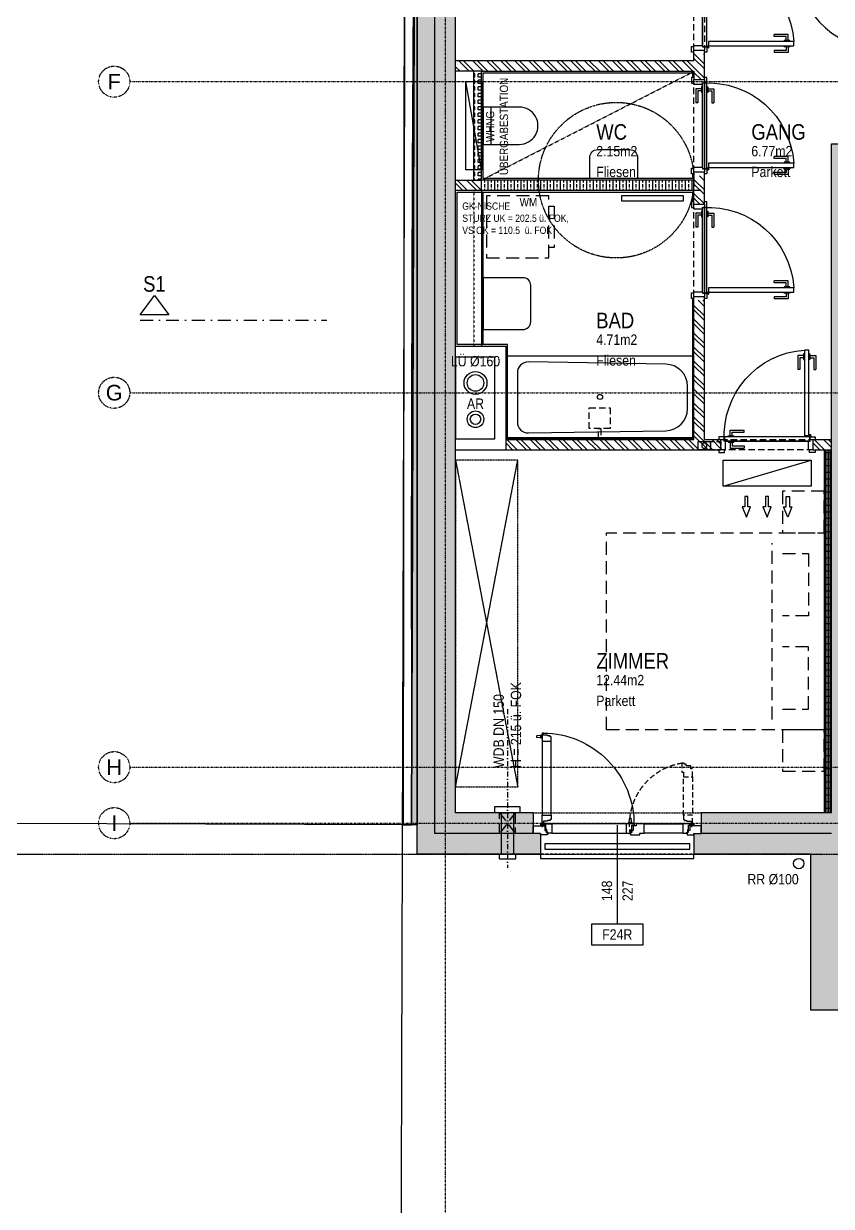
# Model space of a CAD drawing. Header units: millimetres. Extents: x -1798295 to -1733564, y -52013 to 52701.
# Drawn here: x -1769729 to -1761938, y -20586 to -9183 of the extents above; entities that cross this region are included whole.
import ezdxf
from ezdxf.enums import TextEntityAlignment as Align

# ---------------------------------------------------------------- set-up
doc = ezdxf.new("R2010")
doc.units = ezdxf.units.MM
for name, pattern in [('DASHDOT', [1, 0.5, -0.25, 0, -0.25]), ('HIDDEN', [0.375, 0.25, -0.125]), ('HIDDEN2', [0.1875, 0.125, -0.0625]), ('STRICHLINIE', [0.75, 0.5, -0.25]), ('STRICHPUNKT', [1, 0.5, -0.25, 0, -0.25]), ('STRICHPUNKTX2', [2, 1, -0.5, 0, -0.5])]:
    doc.linetypes.add(name, pattern=pattern)
for name, color, linetype in [('00_HLP---------M0', 6, 'Continuous'), ('00_HLP-G00-L03-M0', 6, 'Continuous'), ('01-ANS-G00-L03-M0', 8, 'Continuous'), ('01-BFL-G00-L03-M0', 10, 'Continuous'), ('01-SCH-G00-L03-M0', 8, 'STRICHPUNKTX2'), ('01-TXT---------M0', 1, 'Continuous'), ('01-TXT---------PP', 1, 'Continuous'), ('01-TXT-G00-L03-M0', 1, 'Continuous'), ('02-ANS-G00-L03-M0', 8, 'Continuous'), ('02-AXO-G00-L03-M0', 8, 'STRICHPUNKT'), ('02-DIM-G00-L03-ACHSEN', 8, 'Continuous'), ('02-FIL-G00-L03-LILA', 223, 'Continuous'), ('02-FIL-G00-L03-ORANGE', 40, 'Continuous'), ('02-FIL-G00-L03-STB', 8, 'Continuous'), ('02-FLI-G00-L03-M0', 141, 'Continuous'), ('02-HID---------M0', 8, 'HIDDEN2'), ('02-HID-G00-L03-M0', 8, 'HIDDEN2'), ('02-TWA---------M0', 4, 'Continuous'), ('02-TWA-G00-L03-M0', 4, 'Continuous'), ('02-TWB-G00-L03-M0', 5, 'Continuous'), ('02-WDA---------M0', 8, 'Continuous'), ('02-WDA-G00-L03-M0', 8, 'Continuous'), ('02-ZWA---------M0', 2, 'Continuous'), ('02-ZWA-G00-L03-M0', 2, 'Continuous'), ('03-ANS-G00-L03-M0', 8, 'Continuous'), ('03-HID-G00-L03-M0', 8, 'HIDDEN2'), ('03-SYM-G00-L03-M0', 8, 'Continuous'), ('04-HLP---------M0', 8, 'HIDDEN2'), ('04-STO---------M0', 1, 'Continuous'), ('04-SYM---------EP', 8, 'Continuous'), ('04-SYM-G00-L03-EP', 8, 'Continuous'), ('04-TXT---------EP', 8, 'Continuous'), ('04-TXT-G00-L03-M0', 8, 'Continuous'), ('04-TXT-G00-L03-POS', 8, 'Continuous'), ('05-STO--------M0', 1, 'Continuous'), ('05-SYM---------M0', 8, 'Continuous'), ('05-SYM--------M0', 8, 'Continuous'), ('05-SYM-G00-L03-M0', 8, 'Continuous'), ('05-TXT---------PP', 8, 'Continuous'), ('07-BAR-G00-L03-M0', 8, 'HIDDEN2'), ('07-SAN---------M0', 8, 'Continuous'), ('07-SAN-G00-L03-FBHZG-EVERT', 8, 'Continuous'), ('07-SAN-G00-L03-KLIMA', 8, 'Continuous'), ('07-SAN-G00-L03-M0', 8, 'Continuous'), ('07-SYM-G00-L03-M0', 8, 'STRICHPUNKT'), ('07-TXT---------M0', 8, 'Continuous'), ('07_MOB-G00-L03-M0', 6, 'HIDDEN2'), ('09-VER-G00-L03-DÄMMUNG', 3, 'Continuous'), ('09-VER-G00-L03-GEBÄUDE', 5, 'Continuous'), ('09-VER-G00-L03-GRUNDSTÜCKSGRENZE', 161, 'Continuous')]:
    doc.layers.add(name, color=color, linetype=linetype)
doc.styles.add('ARIAL', font='arial.ttf', dxfattribs={"width": 0.85})
doc.styles.get("Standard").update_dxf_attribs({"font": 'arial.ttf'})
doc.dimstyles.new('pp chromy&schneider', dxfattribs={"dimscale": 0.005, "dimtxt": 25, "dimasz": 10, "dimexe": 0, "dimexo": 0, "dimgap": 5, "dimtad": 1, "dimdec": 1, "dimlfac": 100, "dimrnd": 0.1, "dimzin": 9, "dimdsep": 46, "dimtxsty": 'ARIAL', "dimblk": 'c&s kote', "dimcen": 0, "dimse1": 1, "dimse2": 1, "dimclrd": 8, "dimclrt": 8, "dimadec": 0, "dimazin": 0, "dimtfac": 0.75, "dimtdec": 1, "dimtix": 1, "dimtmove": 2, "dimatfit": 0, "dimldrblk": 'NONE', "dimfxl": 1, "dimtolj": 1, "dimlwd": -1, "dimarcsym": 0})
pattern_1 = [(135, (-1823605.96, -55861.87), (-67.35192, -67.35192), []), (135, (-1823605.96, -55816.97), (-67.35192, -67.35192), [])]
pattern_2 = [(90, (-1708605.964, -10861.872), (-27.4963, 47.625), [31.75, -63.5]), (210, (-1708605.964, -10861.872), (-27.496309, -47.624995), [31.75, -63.5]), (150, (-1708605.964, -10861.872), (-54.99261, 5e-06), [-63.5, 31.75])]

# ---------------------------------------------------------------- blocks, each defined once
blk = doc.blocks.new('TÜR-80_10er-WAND')
at = {"layer": '00_HLP---------M0'}
blk.add_lwpolyline([(0.411, -0.025), (-0.411, -0.025), (-0.411, -0.025), (-0.411, 0.017), (0.411, 0.017)], close=True, dxfattribs=at)
for points in [[(0.4, 0.017), (-0.4, 0.017)], [(-0.375, 0.017), (-0.375, 0.027), (-0.32, 0.027), (-0.32, 0.017)], [(-0.357, 0.027), (-0.357, 0.083), (-0.222, 0.083)], [(-0.337, 0.027), (-0.337, 0.063), (-0.222, 0.063)], [(-0.222, 0.063), (-0.222, 0.083)], [(-0.375, -0.025), (-0.375, -0.035), (-0.32, -0.035), (-0.32, -0.025)], [(-0.357, -0.035), (-0.357, -0.091), (-0.222, -0.091)], [(-0.337, -0.035), (-0.337, -0.071), (-0.222, -0.071)], [(-0.222, -0.071), (-0.222, -0.091)]]:
    blk.add_lwpolyline(points, dxfattribs=at)
at = {"layer": '02-HID---------M0', "ltscale": 0.5}
for points in [[(0.445, 0.1), (-0.445, 0.1)], [(-0.445, 0), (0.445, 0)]]:
    blk.add_lwpolyline(points, dxfattribs=at)
at = {"layer": '02-ZWA---------M0'}
for points in [[(-0.445, 0.1), (-0.445, 0)], [(0.445, 0.1), (0.445, 0)]]:
    blk.add_lwpolyline(points, dxfattribs=at)
at = {"layer": '05-STO--------M0'}
for points in [[(-0.465, 0.1), (-0.465, 0.125), (-0.41, 0.125), (-0.41, 0.1), (-0.4, 0.1), (-0.4, 0.017), (-0.415, 0.017), (-0.415, -0.025), (-0.465, -0.025), (-0.465, 0)], [(0.465, 0.1), (0.465, 0.125), (0.41, 0.125), (0.41, 0.1), (0.4, 0.1), (0.4, 0.017), (0.415, 0.017), (0.415, -0.025), (0.465, -0.025), (0.465, 0)]]:
    blk.add_lwpolyline(points, dxfattribs=at)
at = {"layer": '05-SYM---------M0'}
for points in [[(0.352, -0.808), (0.296, -0.808), (0.296, -0.673)], [(0.316, -0.673), (0.296, -0.673)], [(0.352, -0.788), (0.316, -0.788), (0.316, -0.673)], [(0.414, -0.808), (0.47, -0.808), (0.47, -0.673)], [(0.414, -0.788), (0.45, -0.788), (0.45, -0.673)], [(0.45, -0.673), (0.47, -0.673)], [(0.362, -0.826), (0.352, -0.826), (0.352, -0.771), (0.362, -0.771)], [(0.404, -0.826), (0.414, -0.826), (0.414, -0.771), (0.404, -0.771)]]:
    blk.add_lwpolyline(points, dxfattribs=at)
at = {"layer": '05-SYM--------M0'}
blk.add_lwpolyline([(0.404, -0.039), (0.404, -0.862), (0.404, -0.862), (0.362, -0.862), (0.362, -0.039)], close=True, dxfattribs=at)
for points in [[(0.41, -0.036), (0.42, -0.036)], [(0.415, -0.031), (0.415, -0.041)]]:
    blk.add_lwpolyline(points, dxfattribs=at)
blk.add_circle((0.415, -0.036), 0.01, dxfattribs=at)
blk.add_arc((0.415, -0.036), 0.828, 176.3309, 266.3309, dxfattribs=at)
blk = doc.blocks.new('01-SQM')
at = {"layer": '01-TXT---------M0', "color": 1, "style": 'ARIAL', "width": 0.85}
blk.add_attdef('ROOM', (0, 0), '', height=0.15, dxfattribs=at)
blk.add_attdef('AREA', text='', height=0.1, dxfattribs=at).set_placement((0, -0.06), align=Align.TOP_LEFT)
at = {"layer": '01-TXT---------PP', "color": 1, "style": 'ARIAL', "width": 0.85}
blk.add_attdef('NR', text='', height=0.15, dxfattribs=at).set_placement((-0.117, 0), align=Align.RIGHT)
blk.add_attdef('FLOOR', text='', height=0.1, dxfattribs=at).set_placement((0, -0.26), align=Align.TOP_LEFT)
blk = doc.blocks.new('TÜR-80_20er-WAND')
at = {"layer": '00_HLP---------M0'}
blk.add_lwpolyline([(0.411, 0.035), (-0.411, 0.035), (-0.411, 0.035), (-0.411, -0.007), (0.411, -0.007)], close=True, dxfattribs=at)
for points in [[(-0.375, 0.035), (-0.375, 0.045), (-0.32, 0.045), (-0.32, 0.035)], [(-0.357, 0.045), (-0.357, 0.101), (-0.222, 0.101)], [(-0.337, 0.045), (-0.337, 0.081), (-0.222, 0.081)], [(-0.222, 0.081), (-0.222, 0.101)], [(0.4, -0.007), (-0.4, -0.007)], [(-0.375, -0.007), (-0.375, -0.017), (-0.32, -0.017), (-0.32, -0.007)], [(-0.357, -0.017), (-0.357, -0.073), (-0.222, -0.073)], [(-0.337, -0.017), (-0.337, -0.053), (-0.222, -0.053)], [(-0.222, -0.053), (-0.222, -0.073)]]:
    blk.add_lwpolyline(points, dxfattribs=at)
at = {"layer": '02-HID---------M0'}
for points in [[(0.445, 0.01), (-0.445, 0.01)], [(-0.445, -0.19), (0.445, -0.19)]]:
    blk.add_lwpolyline(points, dxfattribs=at)
at = {"layer": '02-TWA---------M0'}
for points in [[(-0.445, -0.19), (-0.445, 0.01)], [(0.445, -0.19), (0.445, 0.01)]]:
    blk.add_lwpolyline(points, dxfattribs=at)
at = {"layer": '05-STO--------M0'}
for points in [[(-0.465, -0.19), (-0.465, -0.215), (-0.41, -0.215), (-0.41, -0.19), (-0.4, -0.19), (-0.4, -0.007), (-0.415, -0.007), (-0.415, 0.035), (-0.465, 0.035), (-0.465, 0.01)], [(0.465, -0.19), (0.465, -0.215), (0.41, -0.215), (0.41, -0.19), (0.4, -0.19), (0.4, -0.007), (0.415, -0.007), (0.415, 0.035), (0.465, 0.035), (0.465, 0.01)]]:
    blk.add_lwpolyline(points, dxfattribs=at)
at = {"layer": '05-SYM---------M0'}
for points in [[(0.352, 0.818), (0.296, 0.818), (0.296, 0.683)], [(0.352, 0.798), (0.316, 0.798), (0.316, 0.683)], [(0.362, 0.836), (0.352, 0.836), (0.352, 0.781), (0.362, 0.781)], [(0.404, 0.836), (0.414, 0.836), (0.414, 0.781), (0.404, 0.781)], [(0.414, 0.818), (0.47, 0.818), (0.47, 0.683)], [(0.414, 0.798), (0.45, 0.798), (0.45, 0.683)], [(0.316, 0.683), (0.296, 0.683)], [(0.45, 0.683), (0.47, 0.683)]]:
    blk.add_lwpolyline(points, dxfattribs=at)
at = {"layer": '05-SYM--------M0'}
blk.add_lwpolyline([(0.404, 0.049), (0.404, 0.872), (0.404, 0.872), (0.362, 0.872), (0.362, 0.049)], close=True, dxfattribs=at)
for points in [[(0.41, 0.046), (0.42, 0.046)], [(0.415, 0.041), (0.415, 0.051)]]:
    blk.add_lwpolyline(points, dxfattribs=at)
blk.add_circle((0.415, 0.046), 0.01, dxfattribs=at)
blk.add_arc((0.415, 0.046), 0.828, 93.6691, 183.6691, dxfattribs=at)
blk = doc.blocks.new('Fenster Doppelt 196')
at = {"layer": '02-WDA---------M0'}
for points in [[(-1.55, -0.2), (-1.55, -0.4)], [(-0.07, -0.2), (-0.07, -0.4)]]:
    blk.add_lwpolyline(points, dxfattribs=at)
at = {"layer": '04-HLP---------M0', "linetype": 'Continuous'}
for p, q in [((-0.084, 0.748), (-0.074, 0.748)), ((-0.084, 0.72), (-0.074, 0.72)), ((-0.072, 0.746), (-0.034, 0.742)), ((-0.072, 0.734), (-0.072, 0.746)), ((-0.072, 0.746), (-0.072, 0.722)), ((-0.072, 0.734), (-0.072, 0.722)), ((-0.072, 0.722), (-0.034, 0.726)), ((-0.032, 0.74), (-0.032, 0.728)), ((-0.032, 0.734), (-0.032, 0.73)), ((-0.951, -0.107), (-0.951, -0.097)), ((-0.949, -0.095), (-0.944, -0.057)), ((-0.937, -0.095), (-0.949, -0.095)), ((-0.949, -0.095), (-0.925, -0.095)), ((-0.942, -0.055), (-0.931, -0.055)), ((-0.937, -0.055), (-0.932, -0.055)), ((-0.937, -0.095), (-0.925, -0.095)), ((-0.925, -0.095), (-0.929, -0.057)), ((-0.923, -0.107), (-0.923, -0.097))]:
    blk.add_line(p, q, dxfattribs=at)
for points in [[(-0.097, 0.769), (-0.084, 0.769), (-0.084, 0.692), (-0.172, 0.692), (-0.172, 0.731), (-0.163, 0.731), (-0.163, 0.741), (-0.138, 0.741), (-0.138, 0.749), (-0.097, 0.749)], [(-0.097, -0.101), (-0.084, -0.101), (-0.084, -0.024), (-0.172, -0.024), (-0.172, -0.063), (-0.163, -0.063), (-0.163, -0.073), (-0.138, -0.073), (-0.138, -0.081), (-0.097, -0.081)]]:
    blk.add_lwpolyline(points, close=True, dxfattribs=at)
for points in [[(-0.172, -0.024), (-0.172, 0.692)], [(-0.084, 0.692), (-0.084, -0.024)]]:
    blk.add_lwpolyline(points, dxfattribs=at)
at = {"layer": '04-HLP---------M0', "linetype": 'HIDDEN2', "ltscale": 0.4}
for points in [[(-1.536, 0.425), (-1.519, 0.425), (-1.519, 0.453), (-1.474, 0.453), (-1.474, 0.468), (-1.454, 0.468), (-1.454, 0.48), (-1.433, 0.48), (-1.433, 0.391), (-1.448, 0.391), (-1.448, 0.348), (-1.536, 0.348)], [(-1.523, -0.101), (-1.536, -0.101), (-1.536, -0.024), (-1.448, -0.024), (-1.448, -0.063), (-1.457, -0.063), (-1.457, -0.073), (-1.482, -0.073), (-1.482, -0.081), (-1.523, -0.081)]]:
    blk.add_lwpolyline(points, close=True, dxfattribs=at)
for points in [[(-1.536, 0.348), (-1.536, -0.024)], [(-1.448, -0.024), (-1.448, 0.348)]]:
    blk.add_lwpolyline(points, dxfattribs=at)
at = {"layer": '04-HLP---------M0'}
for points in [[(-1.555, -0.113), (-1.505, -0.113)], [(-1.53, -0.138), (-1.53, -0.088)], [(-0.065, -0.113), (-0.115, -0.113)], [(-0.09, -0.138), (-0.09, -0.088)]]:
    blk.add_lwpolyline(points, dxfattribs=at)
for centre in [(-1.53, -0.113), (-0.09, -0.113)]:
    blk.add_circle(centre, 0.00474, dxfattribs=at)
at = {"layer": '04-HLP---------M0', "linetype": 'Continuous'}
for centre, radius, start, end in [((-0.09, -0.113), 0.882, 90.4482, 180.4592), ((-0.074, 0.746), 0.002, 360, 90), ((-0.074, 0.722), 0.002, 270, 360), ((-0.034, 0.74), 0.002, 360, 83.6598), ((-0.034, 0.728), 0.002, 276.3402, 360), ((-0.949, -0.097), 0.002, 90, 180), ((-0.942, -0.057), 0.002, 90, 173.6598), ((-0.931, -0.057), 0.002, 6.3402, 90), ((-0.925, -0.097), 0.002, 360, 90)]:
    blk.add_arc(centre, radius, start, end, dxfattribs=at)
at = {"layer": '04-HLP---------M0', "linetype": 'HIDDEN2', "ltscale": 0.4}
blk.add_arc((-1.53, -0.113), 0.601, 350.6676, 80.6676, dxfattribs=at)
at = {"layer": '04-STO---------M0'}
for points in [[(-1.518, -0.12), (-1.518, -0.107), (-1.441, -0.107), (-1.441, -0.195), (-1.48, -0.195), (-1.48, -0.187), (-1.49, -0.187), (-1.49, -0.161), (-1.498, -0.161), (-1.498, -0.12)], [(-0.992, -0.107), (-0.992, -0.124), (-0.964, -0.124), (-0.964, -0.169), (-0.949, -0.169), (-0.949, -0.189), (-0.937, -0.189), (-0.937, -0.211), (-1.027, -0.211), (-1.027, -0.195), (-1.069, -0.195), (-1.069, -0.107)], [(-0.972, -0.12), (-0.972, -0.107), (-0.895, -0.107), (-0.895, -0.195), (-0.934, -0.195), (-0.934, -0.187), (-0.944, -0.187), (-0.944, -0.161), (-0.952, -0.161), (-0.952, -0.12)], [(-0.102, -0.12), (-0.102, -0.107), (-0.179, -0.107), (-0.179, -0.195), (-0.14, -0.195), (-0.14, -0.187), (-0.13, -0.187), (-0.13, -0.161), (-0.122, -0.161), (-0.122, -0.12)], [(-1.62, -0.124), (-1.51, -0.124), (-1.51, -0.169), (-1.495, -0.169), (-1.495, -0.189), (-1.483, -0.189), (-1.483, -0.211), (-1.55, -0.211), (-1.55, -0.2), (-1.62, -0.2)], [(0, -0.124), (-0.11, -0.124), (-0.11, -0.169), (-0.125, -0.169), (-0.125, -0.189), (-0.137, -0.189), (-0.137, -0.211), (-0.07, -0.211), (-0.07, -0.2), (0, -0.2)]]:
    blk.add_lwpolyline(points, close=True, dxfattribs=at)
at = {"layer": '04-SYM---------EP'}
for points in [[(-1.069, -0.107), (-1.441, -0.107)], [(-0.895, -0.107), (-0.179, -0.107)], [(-1.441, -0.195), (-1.069, -0.195)], [(-0.179, -0.195), (-0.895, -0.195)]]:
    blk.add_lwpolyline(points, dxfattribs=at)
blk = doc.blocks.new('04-TXT')
blk.add_line((0, 0), (0.953, 0))
at = {"layer": '04-TXT---------EP', "color": 8, "style": 'ARIAL', "width": 0.85}
blk.add_attdef('WIDTH', text='', height=0.1, dxfattribs=at).set_placement((0.632, 0.05), align=Align.CENTER)
blk.add_attdef('HEIGHT', text='', height=0.1, dxfattribs=at).set_placement((0.632, -0.05), align=Align.TOP_CENTER)
blk = doc.blocks.new('03-rar')
blk.add_circle((0, 0), 0.05)
at = {"layer": '01-TXT---------M0', "color": 8, "style": 'ARIAL', "width": 0.85}
blk.add_attdef('RR', text='', height=0.1, dxfattribs=at).set_placement((0, 0.1), align=Align.CENTER)
blk = doc.blocks.new('schnittführung')
at = {"color": 4, "linetype": 'DASHDOT', "ltscale": 0.25}
blk.add_line((0.237, -0.138), (0.237, 1.662), dxfattribs=at)
blk.add_line((0.237, -0.138), (0.237, 1.662), dxfattribs=at)
blk.add_line((0.237, -0.138), (0.237, 1.662), dxfattribs=at)
at = {"color": 4}
blk.add_lwpolyline([(0.187, 0.138), (0.187, -0.138), (0, 0)], close=True, dxfattribs=at)
at = {"layer": '07-TXT---------M0', "color": 9, "style": 'ARIAL', "text_generation_flag": 6, "width": 0.85}
blk.add_attdef('SCHNITT', text='', height=0.15, rotation=270, dxfattribs=at).set_placement((-0.037, 0), align=Align.CENTER)
blk = doc.blocks.new('BETT')
for points in [[(0, 0.95), (-0.4, 0.95), (-0.4, 1.35), (0, 1.35)], [(0, -1.35), (-0.4, -1.35), (-0.4, -0.95), (0, -0.95)]]:
    blk.add_lwpolyline(points, close=True)
at = {"flags": 128}
blk.add_lwpolyline([(-2.1, 0.95), (-2.1, -0.95), (0, -0.95), (0, 0.95)], close=True, dxfattribs=at)
for points in [[(-0.5, 0.85), (-0.5, -0.85)], [(-0.4, 0.75), (-0.15, 0.75), (-0.15, 0.15), (-0.4, 0.15)], [(-0.4, -0.75), (-0.15, -0.75), (-0.15, -0.15), (-0.4, -0.15)]]:
    blk.add_lwpolyline(points)
blk = doc.blocks.new('07-WT60')
blk.add_lwpolyline([(-0.015, 0.25), (-0.4, 0.25, 0.414214), (-0.475, 0.175), (-0.475, -0.175, 0.414214), (-0.4, -0.25), (-0.015, -0.25)], format="xyb", close=True)
blk = doc.blocks.new('07-WM')
at = {"linetype": 'HIDDEN', "ltscale": 0.5}
blk.add_lwpolyline([(0.05, -0.05), (0.05, -0.65), (0.65, -0.65), (0.65, -0.05)], close=True, dxfattribs=at)
blk.add_lwpolyline([(0.65, -0.15), (0.7, -0.15), (0.7, -0.55), (0.65, -0.55)], dxfattribs=at)
blk = doc.blocks.new('07-WC')
blk.add_lwpolyline([(-0.015, -0.18), (-0.365, -0.18, -1), (-0.365, 0.18, 0), (-0.015, 0.18), (-0.015, -0.18)], format="xyb", close=True)
blk.add_lwpolyline([(-0.095, -0.18), (-0.095, 0.18)])
blk = doc.blocks.new('07-WT-WC')
blk.add_lwpolyline([(1.005, -0.015), (1.005, -0.22, -0.414214), (0.93, -0.295), (0.62, -0.295, -0.414214), (0.545, -0.22), (0.545, -0.015)], format="xyb", close=True)
blk = doc.blocks.new('07-Badewanne')
blk.add_lwpolyline([(0, -0.8), (-1.8, -0.8), (-1.8, 0), (0, 0)], close=True)
at = {"linetype": 'HIDDEN2', "ltscale": 0.5}
for points in [[(-0.89, 0), (-0.89, -0.1), (-0.91, -0.1), (-0.91, 0)], [(-0.8, -0.1), (-0.8, -0.1), (-0.8, -0.3), (-1, -0.3), (-1, -0.1)]]:
    blk.add_lwpolyline(points, close=True, dxfattribs=at)
blk.add_lwpolyline([(-0.106, -0.637), (-0.106, -0.163, 0.418658), (-0.213, -0.058), (-1.539, -0.079, 0.409076), (-1.747, -0.291), (-1.747, -0.509, 0.409783), (-1.539, -0.721), (-0.213, -0.742, 0.419369), (-0.106, -0.637)], format="xyb", close=True)
blk.add_circle((-0.903, -0.405), 0.025)
blk = doc.blocks.new('WANDLÜFER')
at = {"layer": '02-TWA---------M0', "linetype": 'HIDDEN2', "ltscale": 0.75}
for points in [[(0.075, 0), (0.075, -0.2), (-0.075, -0.2), (-0.075, 0), (0.075, 0)], [(-0.075, 0), (0.075, -0.2)], [(0.075, 0), (-0.075, -0.2)]]:
    blk.add_lwpolyline(points, dxfattribs=at)
at = {"layer": '07-SAN---------M0', "linetype": 'STRICHPUNKT', "ltscale": 0.1}
blk.add_lwpolyline([(0, 1), (0, -0.53)], dxfattribs=at)
at = {"layer": '07-SAN---------M0'}
for points in [[(0, 0), (-0.12, 0), (-0.12, 0.06), (0.12, 0.06), (0.12, 0)], [(0.08, -0.4), (-0.08, -0.4), (-0.08, -0.445), (0.08, -0.445)]]:
    blk.add_lwpolyline(points, close=True, dxfattribs=at)
for points in [[(-0.06, 0), (-0.06, -0.4)], [(0.06, 0), (0.06, -0.4)]]:
    blk.add_lwpolyline(points, dxfattribs=at)
blk = doc.blocks.new('c&s kote')
at = {"color": 8}
for p, q in [((0, -2), (0, 2)), ((0, 2), (0, -2)), ((-2, 0), (2, 0)), ((2, 0), (-2, 0))]:
    blk.add_line(p, q, dxfattribs=at)
blk.add_circle((0, 0), 0.5, dxfattribs=at)
blk = doc.blocks.new('*D277')
at = {"layer": '02-DIM-G00-L03-ACHSEN', "color": 8, "transparency": 16777216}
blk.add_arc((-1737493, 3998), 378, 0.0076, 89.9924, dxfattribs=at)
at = {"layer": 'Defpoints', "color": 0, "transparency": 16777216}
for p in [(-1737493, 6462), (-1737166, 4187), (-1768783, 3998), (-1735093, 3998), (-1737493, -28466)]:
    blk.add_point(p, dxfattribs=at)
at = {"layer": '02-DIM-G00-L03-ACHSEN', "color": 8, "transparency": 16777216, "xscale": 0.05, "yscale": 0.05, "zscale": 0.05}
for p, rotation in [((-1737493, 4376), 179.9962138351538), ((-1737115, 3998), 270.0037875515814)]:
    blk.add_blockref('c&s kote', p, dxfattribs=dict(at, rotation=rotation))
at = {"layer": '02-DIM-G00-L03-ACHSEN', "color": 8, "transparency": 16777216, "insert": (-1737226, 4266), "char_height": 0.125, "attachment_point": 5, "rotation": 315, "style": 'ARIAL'}
blk.add_mtext('\\A1;90.00°', dxfattribs=at)
blk = doc.blocks.new('_None')
blk = doc.blocks.new('*D278')
at = {"layer": '02-DIM-G00-L03-ACHSEN', "color": 8, "transparency": 16777216}
blk.add_arc((-1765663, -25395), 947, 179.3155, 269.997, dxfattribs=at)
at = {"layer": 'Defpoints', "color": 0, "transparency": 16777216}
for p in [(-1765663, 6462), (-1768706, -25359), (-1735093, -25762), (-1766487, -25862), (-1765663, -28466)]:
    blk.add_point(p, dxfattribs=at)
at = {"layer": '02-DIM-G00-L03-ACHSEN', "color": 8, "transparency": 16777216, "xscale": 0.05, "yscale": 0.05, "zscale": 0.05}
for p, rotation in [((-1766610, -25384), 89.31399766154718), ((-1765663, -26342), 359.998487369845)]:
    blk.add_blockref('c&s kote', p, dxfattribs=dict(at, rotation=rotation))
at = {"layer": '02-DIM-G00-L03-ACHSEN', "color": 8, "transparency": 16777216, "insert": (-1766337, -26060), "char_height": 0.125, "attachment_point": 5, "rotation": 314.6562, "style": 'ARIAL'}
blk.add_mtext('\\A1;90.69°', dxfattribs=at)
blk = doc.blocks.new('*D279')
at = {"layer": '02-DIM-G00-L03-ACHSEN', "color": 8, "transparency": 16777216}
blk.add_arc((-1737493, -25733), 916, 270.0031, 359.3094, dxfattribs=at)
at = {"layer": 'Defpoints', "color": 0, "transparency": 16777216}
for p in [(-1737493, 6462), (-1768706, -25359), (-1735093, -25762), (-1737038, -26529), (-1737493, -28466)]:
    blk.add_point(p, dxfattribs=at)
at = {"layer": '02-DIM-G00-L03-ACHSEN', "color": 8, "transparency": 16777216, "xscale": 0.05, "yscale": 0.05, "zscale": 0.05}
for p, rotation in [((-1736577, -25744), 89.31092105198894), ((-1737493, -26650), 180.0015639796901)]:
    blk.add_blockref('c&s kote', p, dxfattribs=dict(at, rotation=rotation))
at = {"layer": '02-DIM-G00-L03-ACHSEN', "color": 8, "transparency": 16777216, "insert": (-1736849, -26385), "char_height": 0.125, "attachment_point": 5, "rotation": 44.6562, "style": 'ARIAL'}
blk.add_mtext('\\A1;89.31°', dxfattribs=at)
blk = doc.blocks.new('türachse&qualität')
at = {"layer": '05-SYM---------M0'}
blk.add_line((-0.4, 0), (-0.4, 0), dxfattribs=at)
at = {"layer": '05-TXT---------PP'}
blk.add_lwpolyline([(-0.5, -0.25), (-0.5, 0.25), (-0.7, 0.25), (-0.7, -0.25)], close=True, dxfattribs=at)
at = {"layer": '05-TXT---------PP', "color": 8, "style": 'ARIAL', "text_generation_flag": 6, "width": 0.85}
blk.add_attdef('POS.NR.', text='', height=0.1, rotation=270, dxfattribs=at).set_placement((-0.653, -0.011), align=Align.TOP_CENTER)
blk = doc.blocks.new('KLIMAGERÄT')
for points in [[(-0.425, 0), (0.425, 0), (0.425, -0.25), (-0.425, -0.25), (-0.425, 0)], [(-0.215, -0.35), (-0.215, -0.45), (-0.24, -0.45), (-0.2, -0.55), (-0.2, -0.55), (-0.16, -0.45), (-0.185, -0.45), (-0.185, -0.35), (-0.215, -0.35)], [(-0.015, -0.35), (-0.015, -0.45), (-0.04, -0.45), (0, -0.55), (0, -0.55), (0.04, -0.45), (0.015, -0.45), (0.015, -0.35), (-0.015, -0.35)], [(0.215, -0.35), (0.215, -0.45), (0.24, -0.45), (0.2, -0.55), (0.2, -0.55), (0.16, -0.45), (0.185, -0.45), (0.185, -0.35), (0.215, -0.35)]]:
    blk.add_lwpolyline(points, close=True)
blk.add_lwpolyline([(-0.425, -0.25), (0.425, 0)])
blk = doc.blocks.new('07_Klimasifon')
at = {"layer": '00_HLP---------M0', "linetype": 'HIDDEN2', "ltscale": 0.3}
blk.add_lwpolyline([(0, -0.1), (0.08, -0.1), (0.08, 0), (0, 0)], close=True, dxfattribs=at)
at = {"layer": '07-SAN---------M0'}
blk.add_lwpolyline([(0, -0.22), (0.08, -0.22), (0.08, -0.1), (0, -0.1)], close=True, dxfattribs=at)
blk.add_circle((0.04, -0.16), 0.025, dxfattribs=at)

msp = doc.modelspace()

# ---------------------------------------------------------------- hatches: boundary and pattern name
at = {"layer": '02-FIL-G00-L03-LILA', "true_color": 0x636466}
h = msp.add_hatch(dxfattribs=at)
h.set_pattern_fill('HONEY', color=251, scale=10, angle=107.04654197, style=0)
h.set_pattern_definition([(0.1423, (-1768365.036, 14923.802), (47.55656, 27.6145), [31.75, -63.5]), (120.1423, (-1768365.036, 14923.802), (-47.69314, 27.37794), [31.75, -63.5]), (60.1423, (-1768365.036, 14923.802), (-0.136578, 54.99244), [-63.5, 31.75])])
h.paths.add_polyline_path([(-1765950.2059, -5191.8724), (-1765933.3324, -5191.8724), (-1765933.3323, -16907.6472), (-1765987.3739, -16907.6472)])
h = msp.add_hatch(dxfattribs=at)
h.set_pattern_fill('HONEY', color=251, scale=10, angle=107.04654197, style=0)
h.set_pattern_definition(pattern_2)
h.paths.add_polyline_path([(-1765933.3324, -5191.8724), (-1765933.3323, -16907.6472), (-1765933.3323, -17191.8724), (-1764743.3323, -17191.8724), (-1764743.3323, -16991.8724), (-1764813.3323, -16991.8724), (-1765763.3323, -16991.8724), (-1765763.3324, -5391.8724), (-1764613.3324, -5391.8724), (-1764543.3324, -5391.8724), (-1764543.3324, -5191.8724)])
h = msp.add_hatch(dxfattribs=at)
h.set_pattern_fill('HONEY', color=251, scale=10, angle=107.04654197, style=0)
h.set_pattern_definition(pattern_2)
h.paths.add_polyline_path([(-1763193.3323, -16991.8724), (-1763263.3323, -16991.8724), (-1763263.3323, -17191.8724), (-1762138.3323, -17191.8724), (-1762138.3323, -18691.8724), (-1760705.8323, -18691.8724), (-1760705.8323, -18491.8724), (-1760775.8323, -18491.8724), (-1761938.3323, -18491.8724), (-1761938.3323, -16991.8724)])
at = {"layer": '02-FIL-G00-L03-ORANGE', "true_color": 0x636466}
h = msp.add_hatch(dxfattribs=at)
h.set_pattern_fill('ANSI32', color=251, scale=10, angle=197.04654197, style=0)
h.set_pattern_definition(pattern_1)
h.paths.add_polyline_path([(-1765563.3324, -9541.8724), (-1765563.3324, -9641.8724), (-1765313.3324, -9641.8724), (-1765313.3324, -9541.8724)])
h = msp.add_hatch(dxfattribs=at)
h.set_pattern_fill('ANSI32', color=251, scale=10, angle=197.04654197, style=0)
h.set_pattern_definition(pattern_1)
h.paths.add_polyline_path([(-1763163.3324, -9474.8724), (-1763263.3324, -9474.8724), (-1763263.3324, -9541.8724), (-1765313.3324, -9541.8724), (-1765313.3324, -9641.8724), (-1763263.3324, -9641.8724), (-1763263.3324, -9721.8724), (-1763163.3324, -9721.8724)])
h = msp.add_hatch(dxfattribs=at)
h.set_pattern_fill('SQUARE', color=251, scale=10, angle=197.04654197, style=0)
h.set_pattern_definition([(90, (-1823605.963, -55861.873), (-31.75, -4e-07), [31.75, -31.75]), (180, (-1823605.963, -55861.873), (4e-07, -31.75), [31.75, -31.75])])
h.paths.add_polyline_path([(-1765313.3324, -9641.8724), (-1765388.3324, -9641.8724), (-1765388.3324, -10691.8724), (-1765313.3324, -10691.8724)])
h = msp.add_hatch(dxfattribs=at)
h.set_pattern_fill('ANSI32', color=251, scale=10, angle=197.04654197, style=0)
h.set_pattern_definition(pattern_1)
h.paths.add_polyline_path([(-1765563.3324, -10691.8724), (-1765563.3324, -10791.8724), (-1765313.3324, -10791.8724), (-1765313.3324, -10691.8724)])
h = msp.add_hatch(dxfattribs=at)
h.set_pattern_fill('BRASS', color=251, scale=10, angle=197.04654197, style=0)
h.set_pattern_definition([(90, (-1823605.963, -55861.87), (-63.5, -8e-07), []), (90, (-1823637.713, -55861.87), (-63.5, -8e-07), [31.75, -15.875])])
h.paths.add_polyline_path([(-1765313.3324, -10691.8724), (-1765313.3324, -10791.8724), (-1763263.3324, -10791.8724), (-1763263.3324, -10691.8724)])
h = msp.add_hatch(dxfattribs=at)
h.set_pattern_fill('ANSI32', color=251, scale=10, angle=197.04654197, style=0)
h.set_pattern_definition(pattern_1)
h.paths.add_polyline_path([(-1763163.3324, -10649.8724), (-1763263.3324, -10649.8724), (-1763263.3323, -10921.8724), (-1763163.3323, -10921.8724)])
h = msp.add_hatch(dxfattribs=at)
h.set_pattern_fill('ANSI32', color=251, scale=10, angle=197.04654197, style=0)
h.set_pattern_definition(pattern_1)
h.paths.add_polyline_path([(-1763163.3323, -11849.8724), (-1763263.3323, -11849.8724), (-1763263.3323, -13191.8724), (-1765073.3323, -13191.8724), (-1765073.3323, -13291.8724), (-1763003.3323, -13291.8724), (-1763003.3323, -13191.8724), (-1763163.3323, -13191.8724)])
h = msp.add_hatch(dxfattribs=at)
h.set_pattern_fill('ANSI32', color=251, scale=10, angle=197.04654197, style=0)
h.set_pattern_definition(pattern_1)
h.paths.add_polyline_path([(-1761938.3323, -13291.8724), (-1761938.3323, -13191.8724), (-1762113.3323, -13191.8724), (-1762113.3323, -13291.8724)])
h = msp.add_hatch(dxfattribs=at)
h.set_pattern_fill('GRATE', color=251, scale=20, angle=197.04654197, style=0)
h.set_pattern_definition([(90, (-1823605.963, -55861.873), (-15.875, -2e-07), []), (180, (-1823605.963, -55861.87), (8e-07, -63.5), [])])
h.paths.add_polyline_path([(-1761938.3323, -13291.8724), (-1762008.3323, -13291.8724), (-1762008.3323, -16791.8724), (-1761938.3323, -16791.8724)])
at = {"layer": '02-FIL-G00-L03-STB', "true_color": 0x636466}
h = msp.add_hatch(dxfattribs=at)
h.set_pattern_fill('ANSI33', color=251, scale=20, angle=107.04654197, style=0)
h.set_pattern_definition([(44.70755, (-1820439.01, -33596.34), (-89.34302, 90.25976), []), (44.70755, (-1820349.2, -33596.8), (-89.34302, 90.25976), [63.5, -31.75])])
h.paths.add_polyline_path([(-1764613.3324, -5391.8724), (-1765763.3324, -5391.8724), (-1765763.3323, -16991.8724), (-1764813.3323, -16991.8724), (-1764813.3323, -16911.8724), (-1764813.3323, -16791.8724), (-1765563.3323, -16791.8724), (-1765563.3324, -5591.8724), (-1764613.3324, -5591.8724)])
h = msp.add_hatch(dxfattribs=at)
h.set_pattern_fill('ANSI33', color=251, scale=20, angle=107.04654197, style=0)
h.set_pattern_definition([(45, (-1823605.96, -55861.87), (-89.80256, 89.80256), []), (45, (-1823516.16, -55861.87), (-89.80256, 89.80256), [63.5, -31.75])])
h.paths.add_polyline_path([(-1752273.3324, -9966.8723), (-1752473.3324, -9966.8723), (-1752473.3324, -10571.8723), (-1755463.3324, -10571.8723), (-1755463.3324, -9786.8723), (-1755663.3324, -9786.8723), (-1755663.3324, -10341.8723), (-1761213.3324, -10341.8724), (-1761213.3324, -9461.8724), (-1761413.3324, -9461.8724), (-1761413.3324, -10341.8724), (-1761938.3324, -10341.8724), (-1761938.3323, -16791.8724), (-1763193.3323, -16791.8724), (-1763193.3323, -16915.8724), (-1763193.3323, -16915.8724), (-1763193.3323, -16991.8724), (-1761938.3323, -16991.8724), (-1761938.3323, -18491.8724), (-1760775.8323, -18491.8724), (-1760775.8323, -18415.8723), (-1760775.8323, -18415.8723), (-1760775.8323, -18291.8724), (-1761738.3323, -18291.8724), (-1761738.3324, -10541.8724), (-1755663.3324, -10541.8723), (-1755663.3324, -10771.8723), (-1752473.3324, -10771.8723), (-1752473.3323, -11466.8723), (-1752273.3323, -11466.8723)])

# ---------------------------------------------------------------- linework, layer by layer
at = {"layer": '00_HLP-G00-L03-M0', "color": 251, "true_color": 0x636466}
for centre, radius in [((-1765370.8323, -12646.8724), 110), ((-1765370.8323, -12996.8724), 80)]:
    msp.add_circle(centre, radius, dxfattribs=at)
at = {"layer": '01-ANS-G00-L03-M0', "color": 251, "true_color": 0x636466}
for points in [[(-1763163.3324, -9721.8724), (-1763163.3324, -10611.8724)], [(-1763163.3324, -10921.8724), (-1763163.3323, -11811.8724)]]:
    msp.add_lwpolyline(points, dxfattribs=at)
at = {"layer": '01-BFL-G00-L03-M0', "color": 251, "linetype": 'STRICHLINIE', "true_color": 0x636466}
msp.add_lwpolyline([(-1781146.1578, -28317.3599), (-1781115.7099, -17191.8726), (-1750943.3323, -17191.8722), (-1750943.3339, -25966.5351), (-1751035.1466, -37829.487)], dxfattribs=at)
at = {"layer": '02-ANS-G00-L03-M0', "color": 251, "true_color": 0x636466}
for points in [[(-1765313.3324, -10791.8724), (-1765313.3323, -12291.8724)], [(-1764743.3323, -17191.8724), (-1764743.3323, -17231.8724), (-1763263.3323, -17231.8724), (-1763263.3323, -17191.8724)]]:
    msp.add_lwpolyline(points, dxfattribs=at)
msp.add_lwpolyline([(-1763303.3323, -17091.8724), (-1764703.3323, -17091.8724), (-1764703.3323, -17141.8724), (-1763303.3323, -17141.8724), (-1763303.3323, -17091.8724)], close=True, dxfattribs=at)
at = {"layer": '02-AXO-G00-L03-M0', "color": 251, "true_color": 0x636466}
for points in [[(-1765663.3326, 6461.8257), (-1765663.3321, -28465.6161)], [(-1768705.9639, -9741.8725), (-1735093.3324, -9741.872)], [(-1768705.9638, -12741.8725), (-1735093.3323, -12741.872)], [(-1768705.9638, -16351.8725), (-1735093.3323, -16351.872)], [(-1768705.9638, -16891.8725), (-1735093.3323, -16891.872)]]:
    msp.add_lwpolyline(points, dxfattribs=at)
for centre in [(-1768855.9639, -9741.8725), (-1768855.9638, -12741.8725), (-1768855.9638, -16351.8725), (-1768855.9638, -16891.8725)]:
    msp.add_circle(centre, 150, dxfattribs=at)
at = {"layer": '02-FLI-G00-L03-M0', "color": 251, "true_color": 0x636466}
for points in [[(-1763278.3324, -10631.8724), (-1763278.3324, -10676.8724), (-1765298.3324, -10676.8724), (-1765298.3324, -9656.8724), (-1763278.3324, -9656.8724), (-1763278.3324, -9701.8724)], [(-1763278.3323, -11831.8724), (-1763278.3323, -13176.8724), (-1765063.3323, -13176.8724), (-1765063.3323, -12276.8724), (-1765548.3323, -12276.8724), (-1765548.3324, -10806.8724), (-1763278.3324, -10806.8724), (-1763278.3324, -10901.8724)], [(-1765298.3323, -12276.8724), (-1765298.3324, -10806.8724)]]:
    msp.add_lwpolyline(points, dxfattribs=at)
at = {"layer": '02-HID-G00-L03-M0', "color": 251, "ltscale": 0.5, "true_color": 0x636466}
for points in [[(-1765388.3324, -10791.8724), (-1765388.3323, -12291.8724)], [(-1763263.3323, -17191.8724), (-1764743.3323, -17191.8724)]]:
    msp.add_lwpolyline(points, dxfattribs=at)
at = {"layer": '02-HID-G00-L03-M0', "color": 251, "true_color": 0x636466}
msp.add_lwpolyline([(-1764813.3323, -16791.8724), (-1763193.3323, -16791.8724)], dxfattribs=at)
at = {"layer": '02-TWA-G00-L03-M0', "color": 251, "true_color": 0x636466}
for p, q in [((-1765763.3323, -16991.8724), (-1765763.3324, -5391.8724)), ((-1765563.3323, -16791.8724), (-1765563.3324, -5591.8724)), ((-1761938.3323, -16791.8724), (-1761938.3324, -10341.8724)), ((-1764813.3323, -16791.8724), (-1765563.3323, -16791.8724)), ((-1761938.3323, -16791.8724), (-1763193.3323, -16791.8724)), ((-1764813.3323, -16991.8724), (-1765763.3323, -16991.8724)), ((-1761938.3323, -16991.8724), (-1763193.3323, -16991.8724))]:
    msp.add_line(p, q, dxfattribs=at)
for points in [[(-1761938.3324, -10341.8724), (-1761413.3324, -10341.8724)], [(-1764813.3323, -16791.8724), (-1764813.3323, -16991.8724)], [(-1763193.3323, -16791.8724), (-1763193.3323, -16991.8724)]]:
    msp.add_lwpolyline(points, dxfattribs=at)
at = {"layer": '02-TWB-G00-L03-M0', "color": 251, "true_color": 0x636466}
msp.add_lwpolyline([(-1793211.0529, -52013.3351), (-1793125.2888, -14531.5097), (-1793041.5871, 4168.8716), (-1782192.0707, 4242.111), (-1782345.0969, -9060.9684), (-1777493.4417, -9089.9883), (-1777417.4106, -5173.8521), (-1766054.1809, -5191.0112), (-1766054.1809, -5191.0112), (-1766069.1257, -16907.703), (-1777502.1888, -16869.2048), (-1777458.8004, -12750.6576), (-1782358.2589, -12736.2952), (-1782395.5173, -28238.2664)], dxfattribs=at)
at = {"layer": '02-WDA-G00-L03-M0', "color": 251, "true_color": 0x636466}
for p, q in [((-1765933.3323, -17191.8724), (-1765933.3324, -5191.8724)), ((-1764743.3323, -17191.8724), (-1765933.3323, -17191.8724)), ((-1762138.3323, -17191.8724), (-1763263.3323, -17191.8724)), ((-1762138.3323, -17191.8724), (-1762138.3323, -18691.8724)), ((-1762138.3323, -18691.8724), (-1760705.8323, -18691.8724))]:
    msp.add_line(p, q, dxfattribs=at)
msp.add_lwpolyline([(-1765950.2059, -5191.8724), (-1765933.3324, -5191.8724), (-1765933.3323, -16907.6472), (-1765987.3739, -16907.6472)], close=True, dxfattribs=at)
at = {"layer": '02-ZWA-G00-L03-M0', "color": 251, "true_color": 0x636466}
for p, q in [((-1765313.3324, -9641.8724), (-1765563.3324, -9641.8724)), ((-1765388.3324, -10691.8724), (-1765388.3324, -9641.8724)), ((-1765313.3324, -10791.8724), (-1765313.3324, -9641.8724)), ((-1765313.3324, -9641.8724), (-1763263.3324, -9641.8724)), ((-1763263.3324, -9641.8724), (-1763263.3324, -9721.8724)), ((-1765562.9639, -10691.8724), (-1765312.9639, -10691.8724)), ((-1763263.3324, -10691.8724), (-1765313.3324, -10691.8724)), ((-1763263.3323, -10921.8724), (-1763263.3324, -10611.8724)), ((-1763193.3324, -10791.8724), (-1765563.3324, -10791.8724)), ((-1763263.3323, -13191.8724), (-1763263.3323, -11811.8724)), ((-1763163.3323, -13191.8724), (-1763163.3323, -11811.8724)), ((-1765563.3323, -12291.8724), (-1765078.3323, -12291.8724)), ((-1765078.3323, -12291.8724), (-1765078.3323, -13291.8724)), ((-1765183.3323, -12396.8724), (-1765563.3323, -12396.8724)), ((-1765183.3323, -13186.8724), (-1765183.3323, -12396.8724)), ((-1765563.3323, -13186.8724), (-1765183.3323, -13186.8724)), ((-1765078.3323, -13191.8724), (-1763263.3323, -13191.8724)), ((-1763163.3323, -13191.8724), (-1763003.3323, -13191.8724)), ((-1762113.3323, -13191.8724), (-1761938.3323, -13191.8724)), ((-1765563.3323, -13291.8724), (-1763003.3323, -13291.8724)), ((-1762113.3323, -13291.8724), (-1761938.3323, -13291.8724))]:
    msp.add_line(p, q, dxfattribs=at)
for points in [[(-1763263.3324, -9541.8724), (-1763263.3324, -9436.8724)], [(-1763163.3324, -9721.8724), (-1763163.3324, -9436.8724)], [(-1763263.3324, -9541.8724), (-1765563.3324, -9541.8724)], [(-1763163.3323, -10921.8724), (-1763163.3324, -10611.8724)], [(-1762008.3323, -13291.8724), (-1762008.3323, -16791.8724)]]:
    msp.add_lwpolyline(points, dxfattribs=at)
at = {"layer": '03-ANS-G00-L03-M0', "color": 251, "true_color": 0x636466}
msp.add_lwpolyline([(-1765563.3323, -13186.8724), (-1765183.3323, -13186.8724), (-1765183.3323, -12396.8724), (-1765563.3323, -12396.8724), (-1765563.3323, -13186.8724)], dxfattribs=at)
at = {"layer": '03-HID-G00-L03-M0', "color": 251, "true_color": 0x636466}
msp.add_lwpolyline([(-1765313.3324, -10691.8724), (-1763263.3324, -9641.8724)], dxfattribs=at)
at = {"layer": '07-BAR-G00-L03-M0', "color": 251, "true_color": 0x636466}
msp.add_circle((-1764013.3324, -10691.8724), 750, dxfattribs=at)
at = {"layer": '07-SAN-G00-L03-FBHZG-EVERT', "color": 251, "true_color": 0x636466}
msp.add_lwpolyline([(-1765313.3324, -10591.8724), (-1765463.3324, -10591.8724), (-1765463.3324, -9741.8724), (-1765313.3324, -9741.8724)], close=True, dxfattribs=at)
msp.add_lwpolyline([(-1765313.3324, -10591.8724), (-1765463.3324, -9741.8724)], dxfattribs=at)
at = {"layer": '07-SAN-G00-L03-M0', "color": 251, "true_color": 0x636466}
msp.add_lwpolyline([(-1763363.3324, -10841.8724), (-1763963.3324, -10841.8724), (-1763963.3324, -10891.8724), (-1763363.3324, -10891.8724)], close=True, dxfattribs=at)
at = {"layer": '07_MOB-G00-L03-M0', "color": 251, "true_color": 0x636466}
msp.add_lwpolyline([(-1764963.3323, -13391.8724), (-1765563.3323, -13391.8724), (-1765563.3323, -16541.8724), (-1764963.3323, -16541.8724), (-1764963.3323, -13391.8724)], close=True, dxfattribs=at)
for points in [[(-1765563.3323, -13391.8724), (-1764963.3323, -16541.8724)], [(-1765563.3323, -16541.8724), (-1764963.3323, -13391.8724)]]:
    msp.add_lwpolyline(points, dxfattribs=at)
at = {"layer": '09-VER-G00-L03-DÄMMUNG', "color": 251, "ltscale": 1, "true_color": 0x636466}
for p, q in [((-1765978.3588, -10609.8471), (-1765962.9825, -7911.8227)), ((-1765986.5178, -12817.093), (-1765978.3588, -10609.8471)), ((-1765986.7435, -14655.1439), (-1765986.5178, -12817.093)), ((-1765983.3531, -16125.8509), (-1765986.7435, -14655.1439)), ((-1765987.3739, -16907.6472), (-1765983.3531, -16125.8509)), ((-1766069.1257, -16907.703), (-1765987.3739, -16907.6472))]:
    msp.add_line(p, q, dxfattribs=at)
at = {"layer": '09-VER-G00-L03-GEBÄUDE', "color": 251, "ltscale": 1, "true_color": 0x636466}
msp.add_line((-1766054.1809, -5191.0112), (-1766069.1257, -16907.703), dxfattribs=at)
msp.add_lwpolyline([(-1766054.1809, -5191.0112), (-1765950.2041, -5191.4996), (-1765987.3739, -16907.6472), (-1766069.1248, -16907.703)], dxfattribs=at)
at = {"layer": '09-VER-G00-L03-GRUNDSTÜCKSGRENZE', "color": 251, "true_color": 0x636466}
msp.add_lwpolyline([(-1738443.3362, -26015.1962), (-1749606.4063, -25887.8999), (-1766101.6008, -25684.4748), (-1766009.1343, 4259.5436), (-1792927.1881, 4208.4721), (-1793057.1833, 4209.1356), (-1792974.6592, 20376.8239), (-1792964.8981, 22289.1605), (-1777971.1258, 22405.3561), (-1755608.3691, 22460.8982), (-1755726.0561, 4278.4007), (-1755591.8376, 4279.3082), (-1738443.3386, 4311.844)], close=True, dxfattribs=at)

# ---------------------------------------------------------------- block references
at = {"layer": '01-SCH-G00-L03-M0', "color": 251, "true_color": 0x636466, "xscale": 999.9999999999995, "yscale": 999.9999999999995, "zscale": 999.9999999999995, "rotation": 270.000000693743}
msp.add_blockref('schnittführung', (-1768468.1642, -11804.3724), dxfattribs=at).add_auto_attribs({'SCHNITT': 'S1'})
at = {"layer": '01-TXT-G00-L03-M0', "color": 251, "true_color": 0x636466, "xscale": 999.9999999999995, "yscale": 999.9999999999995, "zscale": 999.9999999999995}
for p, rotation, values in [((-1764205.9639, -10301.8724), 6.721236928e-07, {'ROOM': 'WC', 'AREA': '2.15m2', 'FLOOR': 'Fliesen'}), ((-1762710.204, -10301.8724), 6.817178741e-07, {'ROOM': 'GANG', 'AREA': '6.77m2', 'FLOOR': 'Parkett'}), ((-1764206.1752, -12119.7348), 6.850591868e-07, {'ROOM': 'BAD', 'AREA': '4.71m2', 'FLOOR': 'Fliesen'}), ((-1764205.9638, -15401.8724), 6.8200504e-07, {'ROOM': 'ZIMMER', 'AREA': '12.44m2', 'FLOOR': 'Parkett'})]:
    msp.add_blockref('01-SQM', p, dxfattribs=dict(at, rotation=rotation)).add_auto_attribs(values)
at = {"layer": '03-SYM-G00-L03-M0', "color": 251, "true_color": 0x636466}
ref = msp.add_blockref('03-rar', (-1765370.8323, -12646.8724), dxfattribs=dict(at, xscale=1600.000000298865, yscale=1600.000000298865, zscale=1600.000000298865, rotation=6.927013867e-07))
ref.add_attrib('RR', 'LÜ %%C160', dxfattribs={"layer": '01-TXT---------M0', "color": 8, "height": 100, "rotation": 0.0000007, "style": 'ARIAL', "width": 0.85}).set_placement((-1765370.8323, -12486.8724), align=Align.CENTER)
at = {"layer": '03-SYM-G00-L03-M0', "color": 251, "true_color": 0x636466, "xscale": 999.9999999999995, "yscale": 999.9999999999995, "zscale": 999.9999999999995, "rotation": 6.927013867e-07}
msp.add_blockref('03-rar', (-1765370.8323, -12996.8724), dxfattribs=at).add_auto_attribs({'RR': 'AR'})
at = {"layer": '03-SYM-G00-L03-M0', "color": 251, "true_color": 0x636466}
ref = msp.add_blockref('03-rar', (-1762253.3323, -17281.8724), dxfattribs=dict(at, xscale=999.9999999999995, yscale=999.9999999999995, zscale=999.9999999999995, rotation=6.927013867e-07))
ref.add_attrib('RR', 'RR %%c100', dxfattribs={"layer": '01-TXT---------M0', "color": 8, "height": 100, "rotation": 0.0000007, "style": 'ARIAL', "width": 0.85}).set_placement((-1762253.3323, -17481.8724), align=Align.RIGHT)
at = {"layer": '04-SYM-G00-L03-EP', "color": 251, "true_color": 0x636466, "xscale": -999.9999999999995, "yscale": 999.9999999999995, "zscale": 999.9999999999995, "rotation": 6.994672841e-07}
msp.add_blockref('Fenster Doppelt 196', (-1764813.3323, -16791.8724), dxfattribs=at)
at = {"layer": '04-TXT-G00-L03-M0', "color": 251, "true_color": 0x636466}
ref = msp.add_blockref('04-TXT', (-1764003.3323, -16911.9503), dxfattribs=dict(at, xscale=-999.9999999999995, yscale=999.9999999999995, zscale=999.9999999999995, rotation=90.00000073144771))
ref.add_attrib('WIDTH', '148', dxfattribs={"layer": '04-TXT---------EP', "color": 8, "extrusion": (0, 0, -1), "height": 100, "rotation": 269.99999927, "style": 'ARIAL', "text_generation_flag": 2, "width": 0.85}).set_placement((1764053.3323, -17544.1137), align=Align.CENTER)
ref.add_attrib('HEIGHT', '227', dxfattribs={"layer": '04-TXT---------EP', "color": 8, "extrusion": (0, 0, -1), "height": 100, "rotation": 269.99999927, "style": 'ARIAL', "text_generation_flag": 2, "width": 0.85}).set_placement((1763953.3323, -17544.1137), align=Align.TOP_CENTER)
at = {"layer": '04-TXT-G00-L03-POS', "color": 251, "true_color": 0x636466}
ref = msp.add_blockref('türachse&qualität', (-1764003.3322, -17364.8762), dxfattribs=dict(at, xscale=999.9999999999995, yscale=999.9999999999995, zscale=999.9999999999995, rotation=89.99999704110265))
ref.add_attrib('POS.NR.', 'F24R', dxfattribs={"layer": '05-TXT---------PP', "color": 8, "height": 100, "rotation": 359.99999704, "style": 'ARIAL', "width": 0.85}).set_placement((-1764003.3323, -17964.8762), align=Align.MIDDLE_CENTER)
at = {"layer": '05-SYM-G00-L03-M0', "color": 251, "true_color": 0x636466, "yscale": 999.9999999999995, "zscale": 999.9999999999995}
for name, p, xscale, rotation in [('TÜR-80_10er-WAND', (-1763163.3324, -8991.8724), -999.9999999999995, 90.00000091814611), ('TÜR-80_20er-WAND', (-1761403.3324, -9016.8724), 999.9999999999995, 90.00000072707948), ('TÜR-80_10er-WAND', (-1763163.3324, -10166.8724), -999.9999999999995, 90.00000091814611), ('TÜR-80_10er-WAND', (-1763163.3323, -11366.8724), -999.9999999999995, 90.00000091814611), ('TÜR-80_10er-WAND', (-1762558.3323, -13191.8724), -999.9999999999995, 180.000000912398)]:
    msp.add_blockref(name, p, dxfattribs=dict(at, xscale=xscale, rotation=rotation))
at = {"layer": '07-SAN-G00-L03-KLIMA', "color": 251, "true_color": 0x636466, "yscale": 999.9999999999995, "zscale": 999.9999999999995}
for name, p, xscale, rotation in [('07_Klimasifon', (-1763003.4351, -13291.8724), -999.9999999999995, 269.9990395189468), ('KLIMAGERÄT', (-1762558.3323, -13391.8724), 999.9999999999995, 6.897356708e-07)]:
    msp.add_blockref(name, p, dxfattribs=dict(at, xscale=xscale, rotation=rotation))
at = {"layer": '07-SAN-G00-L03-M0', "color": 251, "true_color": 0x636466, "yscale": 999.9999999999995, "zscale": 999.9999999999995}
for name, p, xscale, rotation in [('07-WC', (-1765313.3324, -10166.8724), -999.9999999999995, 7.505082156e-07), ('07-WT-WC', (-1763263.283, -10691.8724), 999.9999999999995, 180.0000007376186), ('07-WM', (-1765313.3324, -10791.8724), 999.9999999999995, 6.854590715e-07), ('07-WT60', (-1765313.3323, -11881.8724), 999.9999999999995, 180.0000006878346), ('07-Badewanne', (-1765073.3323, -13186.8724), 999.9999999999995, 180.0000007068037), ('WANDLÜFER', (-1765063.3323, -16791.8724), 999.9999999999995, 7.136710127e-07)]:
    msp.add_blockref(name, p, dxfattribs=dict(at, xscale=xscale, rotation=rotation))
at = {"layer": '07_MOB-G00-L03-M0', "color": 251, "true_color": 0x636466, "xscale": -999.9999999999995, "yscale": 999.9999999999995, "zscale": 999.9999999999995, "rotation": 180.0000006960292}
msp.add_blockref('BETT', (-1762008.3323, -15041.8724), dxfattribs=at)

# ---------------------------------------------------------------- texts
at = {"layer": '02-AXO-G00-L03-M0', "color": 251, "true_color": 0x636466, "char_height": 150, "width": 303.3, "attachment_point": 5, "rotation": 0.00000069}
for s, insert in [('{\\fArial|b0|i0|c0|p34;F}', (-1768855.9639, -9741.8725)), ('{\\fArial|b0|i0|c0|p34;G}', (-1768855.9638, -12741.8725)), ('{\\fArial|b0|i0|c0|p34;H}', (-1768855.9638, -16351.8725)), ('{\\fArial|b0|i0|c0|p34;I}', (-1768855.9638, -16891.8725))]:
    msp.add_mtext(s, dxfattribs=dict(at, insert=insert))
at = {"layer": '07-SAN-G00-L03-FBHZG-EVERT', "color": 251, "true_color": 0x636466, "insert": (-1765270.0824, -10173.6224), "char_height": 80, "width": 1165, "attachment_point": 2, "rotation": 90.0000007, "style": 'ARIAL'}
msp.add_mtext('WHNG ÜBERGABESTATION', dxfattribs=at)
at = {"layer": '07-SAN-G00-L03-M0', "color": 251, "true_color": 0x636466, "insert": (-1765063.3323, -16360.0237), "char_height": 100, "width": 1538, "attachment_point": 4, "rotation": 90.00000069, "style": 'ARIAL'}
msp.add_mtext('WDB DN 150\\PH = 215 ü. FOK', dxfattribs=at)
at = {"layer": '07-SYM-G00-L03-M0', "color": 251, "linetype": 'Continuous', "true_color": 0x636466, "style": 'ARIAL'}
for s, insert, char_height, width, attachment_point, rotation in [('GK-NISCHE \\PSTURZ UK = 202.5 ü. FOK, \\PVS OK = 110.5  ü. FOK', (-1765498.3324, -10906.8724), 70, 1470, 1, 0.00000069), ('WM', (-1764860.6189, -10904.0616), 80, 505.386808, 5, 0.00000072)]:
    msp.add_mtext(s, dxfattribs=dict(at, insert=insert, char_height=char_height, width=width, attachment_point=attachment_point, rotation=rotation))

# ---------------------------------------------------------------- dimensions: what is measured, and where the dimension line sits
at = {"layer": '02-DIM-G00-L03-ACHSEN', "color": 251, "true_color": 0x636466}
for base, line1, line2, picture, middle in [((-1737165.7549, 4187.2537), ((-1768782.5963, 3998.1263), (-1735093.3325, 3998.1267)), ((-1737493.3326, 6461.8261), (-1737493.3321, -28465.6157)), '*D277', (-1737225.8037, 4265.6555)), ((-1737038.3742, -26528.5927), ((-1737493.3326, 6461.8261), (-1737493.3321, -28465.6157)), ((-1768705.9637, -25358.7014), (-1735093.3322, -25762.0526)), '*D279', (-1736849.392, -26384.9664)), ((-1766486.8046, -25861.902), ((-1765663.3326, 6461.8257), (-1765663.3321, -28465.6161)), ((-1768705.9637, -25358.7014), (-1735093.3322, -25762.0526)), '*D278', (-1766336.5652, -26060.4157))]:
    dim = msp.add_angular_dim_2l(base=base, line1=line1, line2=line2, dimstyle='pp chromy&schneider', override={"dimzin": 8, "dimadec": 2}, dxfattribs=at)
    dim.commit()
    dim.dimension.update_dxf_attribs({"geometry": picture, "text_midpoint": middle})

doc.saveas('drawing.dxf')
